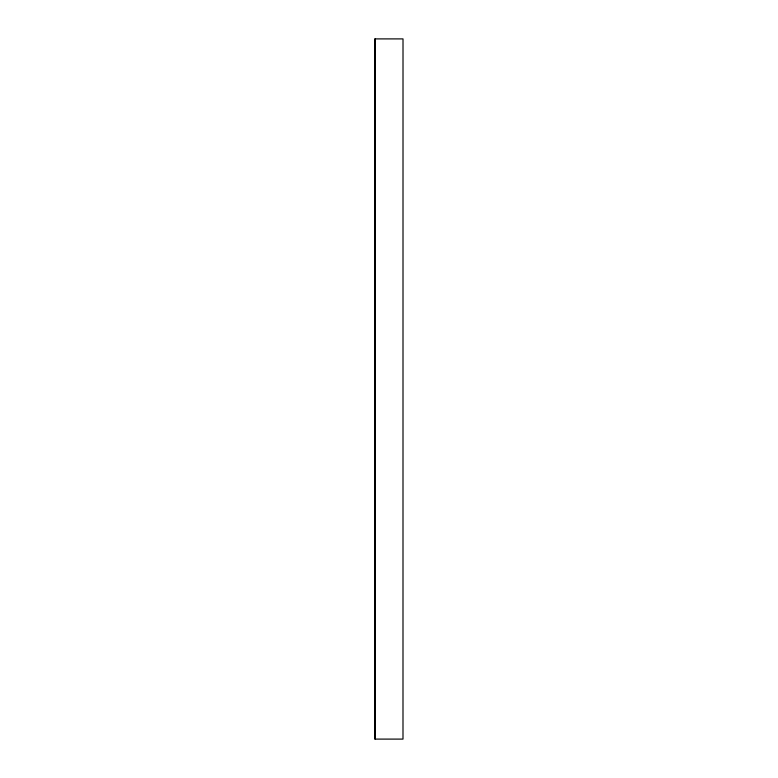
<?xml version="1.0" encoding="UTF-8"?>
<svg xmlns="http://www.w3.org/2000/svg" width="778" height="778" viewBox="0 0 778 778"><rect width="100%" height="100%" fill="white"/><g stroke="black" fill="none" stroke-linecap="round" stroke-linejoin="round"><path stroke-width="1.17" d="M374.986 38.9L403.014 38.9L402.994 739.1L374.986 739.1L374.986 38.9L375.006 739.1"/></g></svg>
